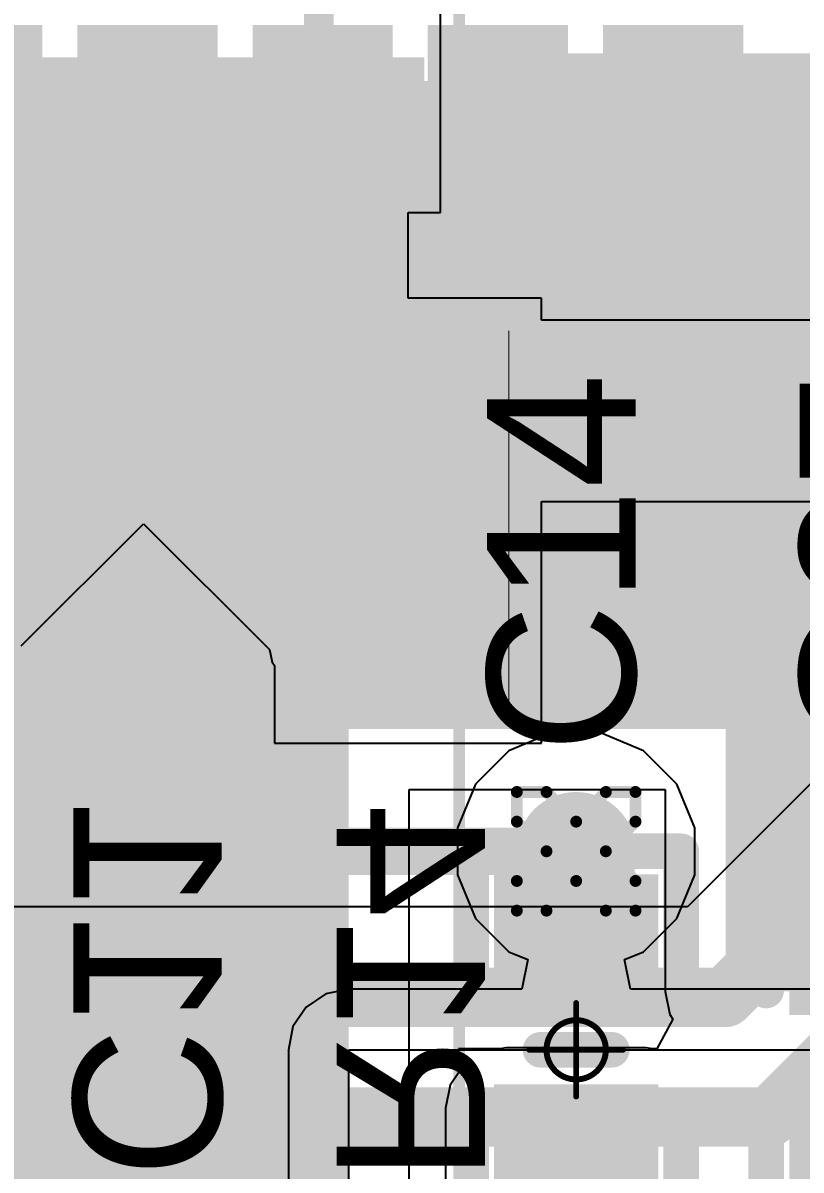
# Model space of a CAD drawing. Header units: inches. Extents: x -13 to 356, y -4 to 120.
# Drawn here: x 5.852 to 9.182, y 28.144 to 33.055 of the extents above; entities that cross this region are included whole.
import ezdxf

# ---------------------------------------------------------------- set-up
doc = ezdxf.new("R2010")
doc.units = ezdxf.units.IN
for name, color, linetype in [('Bottom Layer', 5, 'Continuous'), ('Bottom Overlay', 54, 'Continuous'), ('Bottom Paste', 16, 'Continuous'), ('Bottom Solder', 6, 'Continuous'), ('Drill Drawing', 1, 'Continuous'), ('GND', 16, 'Continuous'), ('Mechanical 13', 56, 'Continuous'), ('Mechanical 15', 56, 'Continuous'), ('POWER', 76, 'Continuous'), ('Top Layer', 1, 'Continuous'), ('Top Overlay', 2, 'Continuous'), ('Top Paste', 8, 'Continuous'), ('Top Solder', 216, 'Continuous'), ('Via Holes', 16, 'Continuous')]:
    doc.layers.add(name, color=color, linetype=linetype)
doc.styles.add('Arial', font='', dxfattribs={"height": 0.2})
doc.styles.get('Arial').set_extended_font_data('Arial')

# ---------------------------------------------------------------- blocks, each defined once
blk = doc.blocks.new('R___0402_B_2')
at = {"layer": 'Bottom Layer'}
for points in [[(-0.2413, 0.3175), (-0.2412999999999999, -0.3175), (-0.6985, -0.3175), (-0.6985, 0.3175)], [(0.6985025399999999, 0.3175), (0.6985025399999999, -0.3175), (0.24130254, -0.3175), (0.24130254, 0.3175)]]:
    blk.add_hatch(color=5, dxfattribs=at).paths.add_polyline_path(points)
at = {"layer": 'Bottom Paste'}
for points in [[(-0.2413, 0.3175), (-0.2412999999999999, -0.3175), (-0.6985, -0.3175), (-0.6985, 0.3175)], [(0.6985025399999999, 0.3175), (0.6985025399999999, -0.3175), (0.24130254, -0.3175), (0.24130254, 0.3175)]]:
    blk.add_hatch(color=16, dxfattribs=at).paths.add_polyline_path(points)
at = {"layer": 'Bottom Solder'}
for points in [[(-0.18629884, 0.37250116), (-0.1862988399999999, -0.37250116), (-0.75350116, -0.37250116), (-0.75350116, 0.37250116)], [(0.7535037, 0.37250116), (0.7535037, -0.37250116), (0.18630138, -0.37250116), (0.18630138, 0.37250116)]]:
    blk.add_hatch(color=6, dxfattribs=at).paths.add_polyline_path(points)
at = {"layer": 'Bottom Overlay'}
for points in [[(-0.7874, -0.4064, 0.127, 0.127, 0), (-0.7874, 0.4064, 0.127, 0.127, 0)], [(0.7874, 0.4064, 0.127, 0.127, 0), (-0.7874, 0.4064, 0.127, 0.127, 0)], [(0.7874, -0.4064, 0.127, 0.127, 0), (0.7874, 0.4064, 0.127, 0.127, 0)], [(0.8128, 0.4318, 0.0032258, 0.0032258, 0), (-0.8127974599999999, 0.4318, 0.0032258, 0.0032258, 0)], [(0.7874, -0.4064, 0.127, 0.127, 0), (-0.7874, -0.4064, 0.127, 0.127, 0)]]:
    blk.add_lwpolyline(points, format="xyseb", dxfattribs=at)
for points in [[(-0.8191499999999999, 0.4064, 0.0635, 0.0635, 1), (-0.7556499999999999, 0.4064, 0.0635, 0.0635, 1)], [(-0.8191499999999999, 0.4064, 0.0635, 0.0635, 1), (-0.7556499999999999, 0.4064, 0.0635, 0.0635, 1)], [(0.7556499999999999, 0.4064, 0.0635, 0.0635, 1), (0.8191499999999999, 0.4064, 0.0635, 0.0635, 1)], [(0.7556499999999999, 0.4064, 0.0635, 0.0635, 1), (0.8191499999999999, 0.4064, 0.0635, 0.0635, 1)], [(-0.8136026399999999, 0.4318, 0.0016129, 0.0016129, 1), (-0.81199228, 0.4318, 0.0016129, 0.0016129, 1)], [(0.8119948199999999, 0.4318, 0.0016129, 0.0016129, 1), (0.81360518, 0.4318, 0.0016129, 0.0016129, 1)], [(-0.8191499999999999, -0.4064, 0.0635, 0.0635, 1), (-0.7556499999999999, -0.4064, 0.0635, 0.0635, 1)], [(-0.8191499999999999, -0.4064, 0.0635, 0.0635, 1), (-0.7556499999999999, -0.4064, 0.0635, 0.0635, 1)], [(0.7556499999999999, -0.4064, 0.0635, 0.0635, 1), (0.8191499999999999, -0.4064, 0.0635, 0.0635, 1)], [(0.7556499999999999, -0.4064, 0.0635, 0.0635, 1), (0.8191499999999999, -0.4064, 0.0635, 0.0635, 1)]]:
    blk.add_lwpolyline(points, format="xyseb", close=True, dxfattribs=at)
blk = doc.blocks.new('C_0402_L_B_7')
at = {"layer": 'Bottom Layer'}
for points in [[(-0.64995806, 0.24995632), (-0.24995886, 0.24995632), (-0.24995886, -0.25004268), (-0.64995806, -0.25004268)], [(0.24995886, 0.2500376), (0.64995806, 0.2500376), (0.64995806, -0.2499614), (0.24995886, -0.2499614)]]:
    blk.add_hatch(color=5, dxfattribs=at).paths.add_polyline_path(points)
at = {"layer": 'Bottom Paste'}
for points in [[(-0.64995806, 0.24995632), (-0.24995886, 0.24995632), (-0.24995886, -0.25004268), (-0.64995806, -0.25004268)], [(0.24995886, 0.2500376), (0.64995806, 0.2500376), (0.64995806, -0.2499614), (0.24995886, -0.2499614)]]:
    blk.add_hatch(color=16, dxfattribs=at).paths.add_polyline_path(points)
at = {"layer": 'Bottom Solder'}
for points in [[(-0.75155806, 0.35155632), (-0.14835886, 0.35155632), (-0.14835886, -0.35164268), (-0.75155806, -0.35164268)], [(0.14835886, 0.3516376), (0.75155806, 0.3516376), (0.75155806, -0.3515614), (0.14835886, -0.3515614)]]:
    blk.add_hatch(color=6, dxfattribs=at).paths.add_polyline_path(points)
at = {"layer": 'Bottom Overlay'}
for points in [[(-0.8498789199999999, 0.44987464, 0.1524, 0.1524, 0), (-0.84971636, 0.4500372, 0.1524, 0.1524, 0)], [(-0.8498789199999999, -0.449961, 0.1524, 0.1524, 0), (-0.8498789199999999, 0.44987464, 0.1524, 0.1524, 0)], [(-0.25395936, 0.44987464, 0.1524, 0.1524, 0), (-0.8498789199999999, 0.44987464, 0.1524, 0.1524, 0)], [(0.8499576599999998, 0.44987464, 0.1524, 0.1524, 0), (0.25404064, 0.44987464, 0.1524, 0.1524, 0)], [(0.8499576599999998, -0.449961, 0.1524, 0.1524, 0), (0.84996274, 0.4500372, 0.1524, 0.1524, 0)], [(4.064e-05, -0.15244318, 0.1524, 0.1524, 0), (4.064e-05, 0.15235682, 0.1524, 0.1524, 0)], [(-0.25395936, -0.449961, 0.1524, 0.1524, 0), (-0.8498789199999999, -0.449961, 0.1524, 0.1524, 0)], [(0.8499576599999998, -0.449961, 0.1524, 0.1524, 0), (0.25404064, -0.449961, 0.1524, 0.1524, 0)]]:
    blk.add_lwpolyline(points, format="xyseb", dxfattribs=at)
for points in [[(-0.8879789199999999, 0.44987464, 0.0762, 0.0762, 1), (-0.8117789199999998, 0.44987464, 0.0762, 0.0762, 1)], [(-0.8879789199999999, 0.44987464, 0.0762, 0.0762, 1), (-0.8117789199999998, 0.44987464, 0.0762, 0.0762, 1)], [(-0.8879789199999999, 0.44987464, 0.0762, 0.0762, 1), (-0.8117789199999998, 0.44987464, 0.0762, 0.0762, 1)], [(-0.88781636, 0.4500372, 0.0762, 0.0762, 1), (-0.8116163599999999, 0.4500372, 0.0762, 0.0762, 1)], [(-0.29205936, 0.44987464, 0.0762, 0.0762, 1), (-0.21585936, 0.44987464, 0.0762, 0.0762, 1)], [(0.21594064, 0.44987464, 0.0762, 0.0762, 1), (0.29214064, 0.44987464, 0.0762, 0.0762, 1)], [(0.81185766, 0.44987464, 0.0762, 0.0762, 1), (0.8880576599999999, 0.44987464, 0.0762, 0.0762, 1)], [(0.81186274, 0.4500372, 0.0762, 0.0762, 1), (0.8880627399999999, 0.4500372, 0.0762, 0.0762, 1)], [(-0.03805936, 0.15235682, 0.0762, 0.0762, 1), (0.03814064, 0.15235682, 0.0762, 0.0762, 1)], [(-0.03805936, -0.15244318, 0.0762, 0.0762, 1), (0.03814064, -0.15244318, 0.0762, 0.0762, 1)], [(-0.8879789199999999, -0.449961, 0.0762, 0.0762, 1), (-0.8117789199999998, -0.449961, 0.0762, 0.0762, 1)], [(-0.8879789199999999, -0.449961, 0.0762, 0.0762, 1), (-0.8117789199999998, -0.449961, 0.0762, 0.0762, 1)], [(-0.29205936, -0.449961, 0.0762, 0.0762, 1), (-0.21585936, -0.449961, 0.0762, 0.0762, 1)], [(0.21594064, -0.449961, 0.0762, 0.0762, 1), (0.29214064, -0.449961, 0.0762, 0.0762, 1)], [(0.81185766, -0.449961, 0.0762, 0.0762, 1), (0.8880576599999999, -0.449961, 0.0762, 0.0762, 1)], [(0.81185766, -0.449961, 0.0762, 0.0762, 1), (0.8880576599999999, -0.449961, 0.0762, 0.0762, 1)]]:
    blk.add_lwpolyline(points, format="xyseb", close=True, dxfattribs=at)
blk = doc.blocks.new('VL53L5CXV0GC_1_B_20')
at = {"layer": 'Bottom Layer'}
for points in [[(-2.4999315, 1.2999085), (-1.9999325, 1.2999085), (-1.9999325, 0.7999094999999999), (-2.4999315, 0.7999094999999999)], [(-1.7498695, 1.2999085), (-1.2498705, 1.2999085), (-1.2498705, 0.7999094999999999), (-1.7498695, 0.7999094999999999)], [(-1.0000615, 1.2999085), (-0.5000625, 1.2999085), (-0.5000625, 0.7999094999999999), (-1.0000615, 0.7999094999999999)], [(-0.2499995, 1.2999085), (0.2499995, 1.2999085), (0.2499995, 0.7999094999999999), (-0.2499995, 0.7999094999999999)], [(0.5000625, 1.2999085), (1.0000615, 1.2999085), (1.0000615, 0.7999094999999999), (0.5000625, 0.7999094999999999)]]:
    blk.add_hatch(color=5, dxfattribs=at).paths.add_polyline_path(points)
at = {"layer": 'Bottom Paste'}
for points in [[(-2.4999315, 1.2999085), (-1.9999325, 1.2999085), (-1.9999325, 0.7999094999999999), (-2.4999315, 0.7999094999999999)], [(-1.7498695, 1.2999085), (-1.2498705, 1.2999085), (-1.2498705, 0.7999094999999999), (-1.7498695, 0.7999094999999999)], [(-1.0000615, 1.2999085), (-0.5000625, 1.2999085), (-0.5000625, 0.7999094999999999), (-1.0000615, 0.7999094999999999)], [(-0.2499995, 1.2999085), (0.2499995, 1.2999085), (0.2499995, 0.7999094999999999), (-0.2499995, 0.7999094999999999)], [(0.5000625, 1.2999085), (1.0000615, 1.2999085), (1.0000615, 0.7999094999999999), (0.5000625, 0.7999094999999999)]]:
    blk.add_hatch(color=16, dxfattribs=at).paths.add_polyline_path(points)
at = {"layer": 'Bottom Solder'}
for points in [[(-2.5499314, 1.3499084), (-1.9499326, 1.3499084), (-1.9499326, 0.7499096), (-2.5499314, 0.7499096)], [(-1.7998694, 1.3499084), (-1.1998706, 1.3499084), (-1.1998706, 0.7499096), (-1.7998694, 0.7499096)], [(-1.0500614, 1.3499084), (-0.4500625999999999, 1.3499084), (-0.4500625999999999, 0.7499096), (-1.0500614, 0.7499096)], [(-0.2999994, 1.3499084), (0.2999994, 1.3499084), (0.2999994, 0.7499096), (-0.2999994, 0.7499096)], [(0.4500625999999999, 1.3499084), (1.0500614, 1.3499084), (1.0500614, 0.7499096), (0.4500625999999999, 0.7499096)]]:
    blk.add_hatch(color=6, dxfattribs=at).paths.add_polyline_path(points)
at = {"layer": 'Bottom Overlay'}
blk.add_lwpolyline([(-2.72501106, 1.4999716, 0.127, 0.127, 0), (-3.1999174, 1.4999716, 0.127, 0.127, 0)], format="xyseb", dxfattribs=at)
blk.add_lwpolyline([(-2.75676106, 1.4999716, 0.0635, 0.0635, 1), (-2.69326106, 1.4999716, 0.0635, 0.0635, 1)], format="xyseb", close=True, dxfattribs=at)
blk = doc.blocks.new('IND_CLF7045T_3R3N_D_22')
at = {"layer": 'Top Layer'}
blk.add_hatch(color=1, dxfattribs=at).paths.add_polyline_path([(1.94999864, 1.10000034), (3.94999972, 1.10000034), (3.94999972, -1.10000034), (1.94999864, -1.10000034)])
at = {"layer": 'Top Paste'}
blk.add_hatch(color=8, dxfattribs=at).paths.add_polyline_path([(1.94999864, 1.10000034), (3.94999972, 1.10000034), (3.94999972, -1.10000034), (1.94999864, -1.10000034)])
at = {"layer": 'Top Solder'}
blk.add_hatch(color=216, dxfattribs=at).paths.add_polyline_path([(1.84839864, 1.20160034), (4.05159972, 1.20160034), (4.05159972, -1.20160034), (1.84839864, -1.20160034)])
at = {"layer": 'Mechanical 13'}
for points in [[(3.60000042, -3.45000072, 0.127, 0.127, 0), (3.60000042, 3.45000072, 0.127, 0.127, 0)], [(-3.60000042, -3.45000072, 0.127, 0.127, 0), (3.60000042, -3.45000072, 0.127, 0.127, 0)]]:
    blk.add_lwpolyline(points, format="xyseb", dxfattribs=at)
blk.add_lwpolyline([(3.56825042, -3.45000072, 0.0635, 0.0635, 1), (3.63175042, -3.45000072, 0.0635, 0.0635, 1)], format="xyseb", close=True, dxfattribs=at)
blk.add_lwpolyline([(3.56825042, -3.45000072, 0.0635, 0.0635, 1), (3.63175042, -3.45000072, 0.0635, 0.0635, 1)], format="xyseb", close=True, dxfattribs=at)
at = {"layer": 'Mechanical 15'}
blk.add_lwpolyline([(4.19999922, -3.70000022, 0.0499999, 0.0499999, 0), (4.19999922, 3.70000022, 0.0499999, 0.0499999, 0)], format="xyseb", dxfattribs=at)
at = {"layer": 'Top Overlay'}
for points in [[(3.60000042, -3.45000072, 0.127, 0.127, 0), (3.60000042, -1.4199997, 0.127, 0.127, 0)], [(-3.60000042, -3.45000072, 0.127, 0.127, 0), (3.60000042, -3.45000072, 0.127, 0.127, 0)]]:
    blk.add_lwpolyline(points, format="xyseb", dxfattribs=at)
for points in [[(3.56825042, -1.4199997, 0.0635, 0.0635, 1), (3.63175042, -1.4199997, 0.0635, 0.0635, 1)], [(3.56825042, -3.45000072, 0.0635, 0.0635, 1), (3.63175042, -3.45000072, 0.0635, 0.0635, 1)], [(3.56825042, -3.45000072, 0.0635, 0.0635, 1), (3.63175042, -3.45000072, 0.0635, 0.0635, 1)]]:
    blk.add_lwpolyline(points, format="xyseb", close=True, dxfattribs=at)
blk = doc.blocks.new('C_0402_L_27')
at = {"layer": 'Top Layer'}
for points in [[(-0.6499986999999999, 0.2499995), (-0.2499995, 0.2499995), (-0.2499995, -0.2499995), (-0.6499986999999999, -0.2499995)], [(0.24991822, 0.24991822), (0.64991742, 0.24991822), (0.64991742, -0.25008078), (0.24991822, -0.25008078)]]:
    blk.add_hatch(color=1, dxfattribs=at).paths.add_polyline_path(points)
at = {"layer": 'Top Paste'}
for points in [[(-0.6499986999999999, 0.2499995), (-0.2499995, 0.2499995), (-0.2499995, -0.2499995), (-0.6499986999999999, -0.2499995)], [(0.24991822, 0.24991822), (0.64991742, 0.24991822), (0.64991742, -0.25008078), (0.24991822, -0.25008078)]]:
    blk.add_hatch(color=8, dxfattribs=at).paths.add_polyline_path(points)
at = {"layer": 'Top Solder'}
for points in [[(-0.7515987, 0.3515995), (-0.1483995, 0.3515995), (-0.1483995, -0.3515995), (-0.7515987, -0.3515995)], [(0.14831822, 0.35151822), (0.75151742, 0.35151822), (0.75151742, -0.35168078), (0.14831822, -0.35168078)]]:
    blk.add_hatch(color=216, dxfattribs=at).paths.add_polyline_path(points)
at = {"layer": 'Mechanical 15'}
for points in [[(0, 0.1999996, 0.0254, 0.0254, 0), (0, -0.1999996, 0.0254, 0.0254, 0)], [(-0.1999996, 0, 0.0254, 0.0254, 0), (0.1999996, 0, 0.0254, 0.0254, 0)]]:
    blk.add_lwpolyline(points, format="xyseb", dxfattribs=at)
for points in [[(-0.00635, 0.1999996, 0.0127, 0.0127, 1), (0.00635, 0.1999996, 0.0127, 0.0127, 1)], [(0.127, 0, 0.0254, 0.0254, 1), (-0.127, 0, 0.0254, 0.0254, 1)], [(-0.2063496, 0, 0.0127, 0.0127, 1), (-0.1936496, 0, 0.0127, 0.0127, 1)], [(-0.13335, 0, 0.0127, 0.0127, 1), (-0.12065, 0, 0.0127, 0.0127, 1)], [(0.12065, 0, 0.0127, 0.0127, 1), (0.13335, 0, 0.0127, 0.0127, 1)], [(0.1936496, 0, 0.0127, 0.0127, 1), (0.2063496, 0, 0.0127, 0.0127, 1)], [(-0.00635, -0.1999996, 0.0127, 0.0127, 1), (0.00635, -0.1999996, 0.0127, 0.0127, 1)]]:
    blk.add_lwpolyline(points, format="xyseb", close=True, dxfattribs=at)
at = {"layer": 'Top Overlay'}
for points in [[(-0.84991956, 0.44991782, 0.1524, 0.1524, 0), (-0.254, 0.44991782, 0.1524, 0.1524, 0)], [(-0.84991956, 0.44991782, 0.1524, 0.1524, 0), (-0.84991956, -0.44991782, 0.1524, 0.1524, 0)], [(0.254, 0.44991782, 0.1524, 0.1524, 0), (0.84991956, 0.44991782, 0.1524, 0.1524, 0)], [(0.84991956, 0.44991782, 0.1524, 0.1524, 0), (0.84991956, -0.45008038, 0.1524, 0.1524, 0)], [(0, 0.1524, 0.1524, 0.1524, 0), (0, -0.1524, 0.1524, 0.1524, 0)], [(-0.84991956, -0.44991782, 0.1524, 0.1524, 0), (-0.254, -0.44991782, 0.1524, 0.1524, 0)], [(-0.84991956, -0.44991782, 0.1524, 0.1524, 0), (-0.8497569999999999, -0.45008038, 0.1524, 0.1524, 0)], [(0.254, -0.44991782, 0.1524, 0.1524, 0), (0.84991956, -0.44991782, 0.1524, 0.1524, 0)]]:
    blk.add_lwpolyline(points, format="xyseb", dxfattribs=at)
for points in [[(-0.8880195599999998, 0.44991782, 0.0762, 0.0762, 1), (-0.81181956, 0.44991782, 0.0762, 0.0762, 1)], [(-0.8880195599999998, 0.44991782, 0.0762, 0.0762, 1), (-0.81181956, 0.44991782, 0.0762, 0.0762, 1)], [(-0.2921, 0.44991782, 0.0762, 0.0762, 1), (-0.2159, 0.44991782, 0.0762, 0.0762, 1)], [(0.2159, 0.44991782, 0.0762, 0.0762, 1), (0.2921, 0.44991782, 0.0762, 0.0762, 1)], [(0.81181956, 0.44991782, 0.0762, 0.0762, 1), (0.8880195599999998, 0.44991782, 0.0762, 0.0762, 1)], [(0.81181956, 0.44991782, 0.0762, 0.0762, 1), (0.8880195599999998, 0.44991782, 0.0762, 0.0762, 1)], [(-0.0381, 0.1524, 0.0762, 0.0762, 1), (0.0381, 0.1524, 0.0762, 0.0762, 1)], [(-0.0381, -0.1524, 0.0762, 0.0762, 1), (0.0381, -0.1524, 0.0762, 0.0762, 1)], [(-0.8880195599999998, -0.44991782, 0.0762, 0.0762, 1), (-0.81181956, -0.44991782, 0.0762, 0.0762, 1)], [(-0.8880195599999998, -0.44991782, 0.0762, 0.0762, 1), (-0.81181956, -0.44991782, 0.0762, 0.0762, 1)], [(-0.8880195599999998, -0.44991782, 0.0762, 0.0762, 1), (-0.81181956, -0.44991782, 0.0762, 0.0762, 1)], [(-0.8878569999999999, -0.45008038, 0.0762, 0.0762, 1), (-0.8116569999999999, -0.45008038, 0.0762, 0.0762, 1)], [(-0.2921, -0.44991782, 0.0762, 0.0762, 1), (-0.2159, -0.44991782, 0.0762, 0.0762, 1)], [(0.2159, -0.44991782, 0.0762, 0.0762, 1), (0.2921, -0.44991782, 0.0762, 0.0762, 1)], [(0.81181956, -0.44991782, 0.0762, 0.0762, 1), (0.8880195599999998, -0.44991782, 0.0762, 0.0762, 1)], [(0.81181956, -0.45008038, 0.0762, 0.0762, 1), (0.8880195599999998, -0.45008038, 0.0762, 0.0762, 1)]]:
    blk.add_lwpolyline(points, format="xyseb", close=True, dxfattribs=at)
blk = doc.blocks.new('C_0402_L_41')
at = {"layer": 'Top Layer'}
for points in [[(-0.6499986999999999, 0.2499995), (-0.2499995, 0.2499995), (-0.2499995, -0.2499995), (-0.6499986999999999, -0.2499995)], [(0.24991822, 0.24991822), (0.64991742, 0.24991822), (0.64991742, -0.25008078), (0.24991822, -0.25008078)]]:
    blk.add_hatch(color=1, dxfattribs=at).paths.add_polyline_path(points)
at = {"layer": 'Top Paste'}
for points in [[(-0.6499986999999999, 0.2499995), (-0.2499995, 0.2499995), (-0.2499995, -0.2499995), (-0.6499986999999999, -0.2499995)], [(0.24991822, 0.24991822), (0.64991742, 0.24991822), (0.64991742, -0.25008078), (0.24991822, -0.25008078)]]:
    blk.add_hatch(color=8, dxfattribs=at).paths.add_polyline_path(points)
at = {"layer": 'Top Solder'}
for points in [[(-0.7515987, 0.3515995), (-0.1483995, 0.3515995), (-0.1483995, -0.3515995), (-0.7515987, -0.3515995)], [(0.14831822, 0.35151822), (0.75151742, 0.35151822), (0.75151742, -0.35168078), (0.14831822, -0.35168078)]]:
    blk.add_hatch(color=216, dxfattribs=at).paths.add_polyline_path(points)
at = {"layer": 'Mechanical 15'}
for points in [[(0, -0.1999996, 0.0254, 0.0254, 0), (0, 0.1999996, 0.0254, 0.0254, 0)], [(0.1999996, 0, 0.0254, 0.0254, 0), (-0.1999996, 0, 0.0254, 0.0254, 0)]]:
    blk.add_lwpolyline(points, format="xyseb", dxfattribs=at)
for points in [[(-0.00635, 0.1999996, 0.0127, 0.0127, 1), (0.00635, 0.1999996, 0.0127, 0.0127, 1)], [(0.127, 0, 0.0254, 0.0254, 1), (-0.127, 0, 0.0254, 0.0254, 1)], [(-0.2063496, 0, 0.0127, 0.0127, 1), (-0.1936496, 0, 0.0127, 0.0127, 1)], [(-0.13335, 0, 0.0127, 0.0127, 1), (-0.12065, 0, 0.0127, 0.0127, 1)], [(0.12065, 0, 0.0127, 0.0127, 1), (0.13335, 0, 0.0127, 0.0127, 1)], [(0.1936496, 0, 0.0127, 0.0127, 1), (0.2063496, 0, 0.0127, 0.0127, 1)], [(-0.00635, -0.1999996, 0.0127, 0.0127, 1), (0.00635, -0.1999996, 0.0127, 0.0127, 1)]]:
    blk.add_lwpolyline(points, format="xyseb", close=True, dxfattribs=at)
at = {"layer": 'Top Overlay'}
for points in [[(-0.254, 0.44991782, 0.1524, 0.1524, 0), (-0.84991956, 0.44991782, 0.1524, 0.1524, 0)], [(-0.84991956, -0.44991782, 0.1524, 0.1524, 0), (-0.84991956, 0.44991782, 0.1524, 0.1524, 0)], [(0.84991956, 0.44991782, 0.1524, 0.1524, 0), (0.254, 0.44991782, 0.1524, 0.1524, 0)], [(0.84991956, -0.45008038, 0.1524, 0.1524, 0), (0.84991956, 0.44991782, 0.1524, 0.1524, 0)], [(0, -0.1524, 0.1524, 0.1524, 0), (0, 0.1524, 0.1524, 0.1524, 0)], [(-0.254, -0.44991782, 0.1524, 0.1524, 0), (-0.84991956, -0.44991782, 0.1524, 0.1524, 0)], [(-0.8497569999999999, -0.45008038, 0.1524, 0.1524, 0), (-0.84991956, -0.44991782, 0.1524, 0.1524, 0)], [(0.84991956, -0.44991782, 0.1524, 0.1524, 0), (0.254, -0.44991782, 0.1524, 0.1524, 0)]]:
    blk.add_lwpolyline(points, format="xyseb", dxfattribs=at)
for points in [[(-0.8880195599999998, 0.44991782, 0.0762, 0.0762, 1), (-0.81181956, 0.44991782, 0.0762, 0.0762, 1)], [(-0.8880195599999998, 0.44991782, 0.0762, 0.0762, 1), (-0.81181956, 0.44991782, 0.0762, 0.0762, 1)], [(-0.2921, 0.44991782, 0.0762, 0.0762, 1), (-0.2159, 0.44991782, 0.0762, 0.0762, 1)], [(0.2159, 0.44991782, 0.0762, 0.0762, 1), (0.2921, 0.44991782, 0.0762, 0.0762, 1)], [(0.81181956, 0.44991782, 0.0762, 0.0762, 1), (0.8880195599999998, 0.44991782, 0.0762, 0.0762, 1)], [(0.81181956, 0.44991782, 0.0762, 0.0762, 1), (0.8880195599999998, 0.44991782, 0.0762, 0.0762, 1)], [(-0.0381, 0.1524, 0.0762, 0.0762, 1), (0.0381, 0.1524, 0.0762, 0.0762, 1)], [(-0.0381, -0.1524, 0.0762, 0.0762, 1), (0.0381, -0.1524, 0.0762, 0.0762, 1)], [(-0.8880195599999998, -0.44991782, 0.0762, 0.0762, 1), (-0.81181956, -0.44991782, 0.0762, 0.0762, 1)], [(-0.8880195599999998, -0.44991782, 0.0762, 0.0762, 1), (-0.81181956, -0.44991782, 0.0762, 0.0762, 1)], [(-0.8880195599999998, -0.44991782, 0.0762, 0.0762, 1), (-0.81181956, -0.44991782, 0.0762, 0.0762, 1)], [(-0.8878569999999999, -0.45008038, 0.0762, 0.0762, 1), (-0.8116569999999999, -0.45008038, 0.0762, 0.0762, 1)], [(-0.2921, -0.44991782, 0.0762, 0.0762, 1), (-0.2159, -0.44991782, 0.0762, 0.0762, 1)], [(0.2159, -0.44991782, 0.0762, 0.0762, 1), (0.2921, -0.44991782, 0.0762, 0.0762, 1)], [(0.81181956, -0.44991782, 0.0762, 0.0762, 1), (0.8880195599999998, -0.44991782, 0.0762, 0.0762, 1)], [(0.81181956, -0.45008038, 0.0762, 0.0762, 1), (0.8880195599999998, -0.45008038, 0.0762, 0.0762, 1)]]:
    blk.add_lwpolyline(points, format="xyseb", close=True, dxfattribs=at)

msp = doc.modelspace()

# ---------------------------------------------------------------- hatches: boundary and pattern name
at = {"layer": 'Bottom Layer'}
h = msp.add_hatch(color=5, dxfattribs=at)
edge = h.paths.add_edge_path()
edge.add_arc((8.21946032, 29.5089199), 0.254, 0, 360)
at = {"layer": 'GND'}
h = msp.add_hatch(color=16, dxfattribs=at)
edge = h.paths.add_edge_path()
edge.add_arc((8.21946032, 29.5089199), 0.254, 0, 360)
at = {"layer": 'POWER'}
h = msp.add_hatch(color=76, dxfattribs=at)
edge = h.paths.add_edge_path()
edge.add_arc((8.21946032, 29.5089199), 0.254, 0, 360)
at = {"layer": 'Top Layer'}
for points in [[(5.37946092, 28.00700012), (7.24506552, 28.00700012), (7.24506552, 32.80700067999999), (5.37946092, 32.80700067999999)], [(5.46843204, 30.03292698), (9.732853279999999, 30.03292698), (9.732853279999999, 32.80699814), (5.46843204, 32.80699814)], [(6.653855119999999, 26.20760062), (7.24506552, 26.20760062), (7.24506552, 32.80699814), (6.653855119999999, 32.80699814)], [(8.859260919999999, 28.90891856), (9.732853279999999, 28.90891856), (9.732853279999999, 32.80700067999999), (8.859260919999999, 32.80700067999999)], [(7.969460819999999, 28.90899984), (8.469459819999999, 28.90899984), (8.469459819999999, 29.50891736), (7.969460819999999, 29.50891736)], [(7.91946092, 26.20760062), (8.519459719999999, 26.20760062), (8.519459719999999, 28.40907958), (7.91946092, 28.40907958)]]:
    msp.add_hatch(color=1, dxfattribs=at).paths.add_polyline_path(points)
h = msp.add_hatch(color=1, dxfattribs=at)
edge = h.paths.add_edge_path()
edge.add_arc((8.21946032, 29.5089199), 0.254, 0, 360)
at = {"layer": 'Via Holes'}
h = msp.add_hatch(color=7, dxfattribs=at)
edge = h.paths.add_edge_path()
edge.add_arc((8.21946032, 29.5089199), 0.127, 0, 360)

# ---------------------------------------------------------------- linework, layer by layer
at = {"layer": 'Bottom Layer'}
for p, q in [((7.63871472, 32.2430902), (7.63871472, 33.2510892)), ((7.49973608, 31.877), (7.49973608, 32.2430902)), ((7.49973608, 32.2430902), (7.63871472, 32.2430902)), ((8.07093382, 31.877), (7.49973608, 31.877)), ((8.07093382, 31.78286506), (8.07093382, 31.877)), ((11.4833146, 31.78286506), (8.07093382, 31.78286506)), ((8.07093382, 29.97199746), (8.07093382, 31.00593494)), ((8.07093382, 31.00593494), (10.25089136, 31.00593494)), ((5.84447904, 30.38782594), (6.36816608, 30.91151298)), ((6.36816608, 30.91151298), (6.90702708, 30.37265452)), ((10.3034973, 30.87893494), (8.69600496, 29.2714426)), ((6.90702708, 30.37265452), (6.917646819999999, 30.31926372)), ((6.917646819999999, 30.31926372), (6.927933819999999, 30.30386878)), ((6.927933819999999, 30.30386878), (6.927933819999999, 29.97199746)), ((6.927933819999999, 29.97199746), (8.07093382, 29.97199746)), ((8.69600496, 29.2714426), (5.3942234, 29.2714426))]:
    msp.add_line(p, q, dxfattribs=at)
for points in [[(6.38465322, 31.4038996, 0.3809999999999999, 0.3809999999999999, 0), (6.38465322, 32.7470897, 0.3809999999999999, 0.3809999999999999, 0)], [(7.884523219999999, 32.7353676, 0.3809999999999999, 0.3809999999999999, 0), (11.2829213, 32.7353676, 0.3809999999999999, 0.3809999999999999, 0)], [(7.111271019999999, 32.7236455, 0.254, 0.254, 0), (7.134715219999999, 32.7470897, 0.254, 0.254, 0)], [(7.111271019999999, 31.6936628, 0.254, 0.254, 0), (7.111271019999999, 32.7236455, 0.254, 0.254, 0)], [(7.111271019999999, 31.6936628, 0.254, 0.254, 0), (7.334333819999999, 31.4706, 0.254, 0.254, 0)], [(6.38465322, 31.3944, 0.3809999999999999, 0.3809999999999999, 0), (6.43465312, 31.3944, 0.3809999999999999, 0.3809999999999999, 0)], [(6.286253619999999, 31.2960004, 0.2032, 0.2032, 0), (6.38465322, 31.3944, 0.2032, 0.2032, 0)], [(6.43465312, 31.3944, 0.254, 0.254, 0), (7.33635566, 30.49269746, 0.254, 0.254, 0)], [(7.499433819999999, 31.3944, 0.254, 0.254, 0), (11.64422106, 31.3944, 0.254, 0.254, 0)], [(5.36187904, 30.45459746, 0.254, 0.254, 0), (6.203281979999999, 31.2960004, 0.254, 0.254, 0)], [(6.203281979999999, 31.2960004, 0.2032, 0.2032, 0), (6.286253619999999, 31.2960004, 0.2032, 0.2032, 0)], [(8.85691142, 28.88297754, 0.254, 0.254, 0), (10.68253134, 30.70859746, 0.254, 0.254, 0)], [(7.33635566, 30.49269746, 0.3809999999999999, 0.3809999999999999, 0), (7.461333819999999, 30.49269746, 0.3809999999999999, 0.3809999999999999, 0)], [(7.461333819999999, 30.49269746, 0.3809999999999999, 0.3809999999999999, 0), (7.499433819999999, 30.45459746, 0.3809999999999999, 0.3809999999999999, 0)], [(6.3847345, 29.75883812, 0.2032, 0.2032, 0), (6.3847345, 30.49448308, 0.2032, 0.2032, 0)], [(9.04761716, 28.37101006, 0.254, 0.254, 0), (10.6636058, 29.9869987, 0.254, 0.254, 0)], [(6.3847345, 29.75883812, 0.2032, 0.2032, 0), (6.63465272, 29.5089199, 0.2032, 0.2032, 0)], [(6.63465272, 29.5089199, 0.2032, 0.2032, 0), (8.21946032, 29.5089199, 0.2032, 0.2032, 0)], [(3.14509658, 28.88297754, 0.254, 0.254, 0), (8.85691142, 28.88297754, 0.254, 0.254, 0)], [(-0.75567032, 28.37101006, 0.254, 0.254, 0), (9.04761716, 28.37101006, 0.254, 0.254, 0)]]:
    msp.add_lwpolyline(points, format="xyseb", dxfattribs=at)
for points in [[(6.28940322, 32.7470897, 0.1905, 0.1905, 1), (6.47990322, 32.7470897, 0.1905, 0.1905, 1)], [(7.789273219999999, 32.7353676, 0.1905, 0.1905, 1), (7.979773219999999, 32.7353676, 0.1905, 0.1905, 1)], [(7.071215219999999, 32.7470897, 0.127, 0.127, 1), (7.198215219999999, 32.7470897, 0.127, 0.127, 1)], [(7.047771019999999, 32.7236455, 0.127, 0.127, 1), (7.174771019999999, 32.7236455, 0.127, 0.127, 1)], [(7.047771019999999, 32.7236455, 0.127, 0.127, 1), (7.174771019999999, 32.7236455, 0.127, 0.127, 1)], [(7.047771019999999, 31.6936628, 0.127, 0.127, 1), (7.174771019999999, 31.6936628, 0.127, 0.127, 1)], [(7.047771019999999, 31.6936628, 0.127, 0.127, 1), (7.174771019999999, 31.6936628, 0.127, 0.127, 1)], [(6.28940322, 31.4038996, 0.1905, 0.1905, 1), (6.47990322, 31.4038996, 0.1905, 0.1905, 1)], [(6.28940322, 31.3944, 0.1905, 0.1905, 1), (6.47990322, 31.3944, 0.1905, 0.1905, 1)], [(6.339403119999999, 31.3944, 0.1905, 0.1905, 1), (6.529903119999999, 31.3944, 0.1905, 0.1905, 1)], [(7.270833819999999, 31.4706, 0.127, 0.127, 1), (7.39783382, 31.4706, 0.127, 0.127, 1)], [(6.33385322, 31.3944, 0.1016, 0.1016, 1), (6.435453219999999, 31.3944, 0.1016, 0.1016, 1)], [(6.37115312, 31.3944, 0.127, 0.127, 1), (6.49815312, 31.3944, 0.127, 0.127, 1)], [(7.43593382, 31.3944, 0.127, 0.127, 1), (7.56293382, 31.3944, 0.127, 0.127, 1)], [(6.13978198, 31.2960004, 0.127, 0.127, 1), (6.266781979999999, 31.2960004, 0.127, 0.127, 1)], [(6.152481979999999, 31.2960004, 0.1016, 0.1016, 1), (6.25408198, 31.2960004, 0.1016, 0.1016, 1)], [(6.235453619999999, 31.2960004, 0.1016, 0.1016, 1), (6.33705362, 31.2960004, 0.1016, 0.1016, 1)], [(6.235453619999999, 31.2960004, 0.1016, 0.1016, 1), (6.33705362, 31.2960004, 0.1016, 0.1016, 1)], [(7.241105659999999, 30.49269746, 0.1905, 0.1905, 1), (7.431605659999999, 30.49269746, 0.1905, 0.1905, 1)], [(7.36608382, 30.49269746, 0.1905, 0.1905, 1), (7.55658382, 30.49269746, 0.1905, 0.1905, 1)], [(7.36608382, 30.49269746, 0.1905, 0.1905, 1), (7.55658382, 30.49269746, 0.1905, 0.1905, 1)], [(7.272855659999999, 30.49269746, 0.127, 0.127, 1), (7.39985566, 30.49269746, 0.127, 0.127, 1)], [(7.40418382, 30.45459746, 0.1905, 0.1905, 1), (7.59468382, 30.45459746, 0.1905, 0.1905, 1)], [(6.3339345, 30.49448308, 0.1016, 0.1016, 1), (6.4355345, 30.49448308, 0.1016, 0.1016, 1)], [(6.3339345, 29.75883812, 0.1016, 0.1016, 1), (6.4355345, 29.75883812, 0.1016, 0.1016, 1)], [(6.3339345, 29.75883812, 0.1016, 0.1016, 1), (6.4355345, 29.75883812, 0.1016, 0.1016, 1)], [(6.58385272, 29.5089199, 0.1016, 0.1016, 1), (6.68545272, 29.5089199, 0.1016, 0.1016, 1)], [(6.58385272, 29.5089199, 0.1016, 0.1016, 1), (6.68545272, 29.5089199, 0.1016, 0.1016, 1)], [(8.16866032, 29.5089199, 0.1016, 0.1016, 1), (8.27026032, 29.5089199, 0.1016, 0.1016, 1)], [(8.79341142, 28.88297754, 0.127, 0.127, 1), (8.920411419999999, 28.88297754, 0.127, 0.127, 1)], [(8.79341142, 28.88297754, 0.127, 0.127, 1), (8.920411419999999, 28.88297754, 0.127, 0.127, 1)], [(8.98411716, 28.37101006, 0.127, 0.127, 1), (9.11111716, 28.37101006, 0.127, 0.127, 1)], [(8.98411716, 28.37101006, 0.127, 0.127, 1), (9.11111716, 28.37101006, 0.127, 0.127, 1)]]:
    msp.add_lwpolyline(points, format="xyseb", close=True, dxfattribs=at)
at = {"layer": 'Drill Drawing'}
for points in [[(7.96546032, 29.6359199, 0.0508, 0.0508, 0), (7.96546032, 29.7629199, 0.0508, 0.0508, 0)], [(7.96546032, 29.7629199, 0.0508, 0.0508, 0), (8.09246032, 29.7629199, 0.0508, 0.0508, 0)], [(8.09246032, 29.7629199, 0.0508, 0.0508, 0), (8.21946032, 29.6359199, 0.0508, 0.0508, 0)], [(8.21946032, 29.6359199, 0.0508, 0.0508, 0), (8.34646032, 29.7629199, 0.0508, 0.0508, 0)], [(8.34646032, 29.7629199, 0.0508, 0.0508, 0), (8.47346032, 29.7629199, 0.0508, 0.0508, 0)], [(8.47346032, 29.6359199, 0.0508, 0.0508, 0), (8.47346032, 29.7629199, 0.0508, 0.0508, 0)], [(7.96546032, 29.6359199, 0.0508, 0.0508, 0), (8.09246032, 29.5089199, 0.0508, 0.0508, 0)], [(8.34646032, 29.5089199, 0.0508, 0.0508, 0), (8.47346032, 29.6359199, 0.0508, 0.0508, 0)], [(7.96546032, 29.3819199, 0.0508, 0.0508, 0), (8.09246032, 29.5089199, 0.0508, 0.0508, 0)], [(8.34646032, 29.5089199, 0.0508, 0.0508, 0), (8.47346032, 29.3819199, 0.0508, 0.0508, 0)], [(7.96546032, 29.2549199, 0.0508, 0.0508, 0), (7.96546032, 29.3819199, 0.0508, 0.0508, 0)], [(8.09246032, 29.2549199, 0.0508, 0.0508, 0), (8.21946032, 29.3819199, 0.0508, 0.0508, 0)], [(8.21946032, 29.3819199, 0.0508, 0.0508, 0), (8.34646032, 29.2549199, 0.0508, 0.0508, 0)], [(8.47346032, 29.2549199, 0.0508, 0.0508, 0), (8.47346032, 29.3819199, 0.0508, 0.0508, 0)], [(7.96546032, 29.2549199, 0.0508, 0.0508, 0), (8.09246032, 29.2549199, 0.0508, 0.0508, 0)], [(8.34646032, 29.2549199, 0.0508, 0.0508, 0), (8.47346032, 29.2549199, 0.0508, 0.0508, 0)]]:
    msp.add_lwpolyline(points, format="xyseb", dxfattribs=at)
for points in [[(7.952760319999999, 29.7629199, 0.0254, 0.0254, 1), (7.97816032, 29.7629199, 0.0254, 0.0254, 1)], [(7.952760319999999, 29.7629199, 0.0254, 0.0254, 1), (7.97816032, 29.7629199, 0.0254, 0.0254, 1)], [(8.07976032, 29.7629199, 0.0254, 0.0254, 1), (8.10516032, 29.7629199, 0.0254, 0.0254, 1)], [(8.07976032, 29.7629199, 0.0254, 0.0254, 1), (8.10516032, 29.7629199, 0.0254, 0.0254, 1)], [(8.33376032, 29.7629199, 0.0254, 0.0254, 1), (8.35916032, 29.7629199, 0.0254, 0.0254, 1)], [(8.33376032, 29.7629199, 0.0254, 0.0254, 1), (8.35916032, 29.7629199, 0.0254, 0.0254, 1)], [(8.460760319999999, 29.7629199, 0.0254, 0.0254, 1), (8.48616032, 29.7629199, 0.0254, 0.0254, 1)], [(8.460760319999999, 29.7629199, 0.0254, 0.0254, 1), (8.48616032, 29.7629199, 0.0254, 0.0254, 1)], [(7.952760319999999, 29.6359199, 0.0254, 0.0254, 1), (7.97816032, 29.6359199, 0.0254, 0.0254, 1)], [(7.952760319999999, 29.6359199, 0.0254, 0.0254, 1), (7.97816032, 29.6359199, 0.0254, 0.0254, 1)], [(8.20676032, 29.6359199, 0.0254, 0.0254, 1), (8.23216032, 29.6359199, 0.0254, 0.0254, 1)], [(8.20676032, 29.6359199, 0.0254, 0.0254, 1), (8.23216032, 29.6359199, 0.0254, 0.0254, 1)], [(8.460760319999999, 29.6359199, 0.0254, 0.0254, 1), (8.48616032, 29.6359199, 0.0254, 0.0254, 1)], [(8.460760319999999, 29.6359199, 0.0254, 0.0254, 1), (8.48616032, 29.6359199, 0.0254, 0.0254, 1)], [(8.07976032, 29.5089199, 0.0254, 0.0254, 1), (8.10516032, 29.5089199, 0.0254, 0.0254, 1)], [(8.07976032, 29.5089199, 0.0254, 0.0254, 1), (8.10516032, 29.5089199, 0.0254, 0.0254, 1)], [(8.33376032, 29.5089199, 0.0254, 0.0254, 1), (8.35916032, 29.5089199, 0.0254, 0.0254, 1)], [(8.33376032, 29.5089199, 0.0254, 0.0254, 1), (8.35916032, 29.5089199, 0.0254, 0.0254, 1)], [(7.952760319999999, 29.3819199, 0.0254, 0.0254, 1), (7.97816032, 29.3819199, 0.0254, 0.0254, 1)], [(7.952760319999999, 29.3819199, 0.0254, 0.0254, 1), (7.97816032, 29.3819199, 0.0254, 0.0254, 1)], [(8.20676032, 29.3819199, 0.0254, 0.0254, 1), (8.23216032, 29.3819199, 0.0254, 0.0254, 1)], [(8.20676032, 29.3819199, 0.0254, 0.0254, 1), (8.23216032, 29.3819199, 0.0254, 0.0254, 1)], [(8.460760319999999, 29.3819199, 0.0254, 0.0254, 1), (8.48616032, 29.3819199, 0.0254, 0.0254, 1)], [(8.460760319999999, 29.3819199, 0.0254, 0.0254, 1), (8.48616032, 29.3819199, 0.0254, 0.0254, 1)], [(7.952760319999999, 29.2549199, 0.0254, 0.0254, 1), (7.97816032, 29.2549199, 0.0254, 0.0254, 1)], [(7.952760319999999, 29.2549199, 0.0254, 0.0254, 1), (7.97816032, 29.2549199, 0.0254, 0.0254, 1)], [(8.07976032, 29.2549199, 0.0254, 0.0254, 1), (8.10516032, 29.2549199, 0.0254, 0.0254, 1)], [(8.07976032, 29.2549199, 0.0254, 0.0254, 1), (8.10516032, 29.2549199, 0.0254, 0.0254, 1)], [(8.33376032, 29.2549199, 0.0254, 0.0254, 1), (8.35916032, 29.2549199, 0.0254, 0.0254, 1)], [(8.33376032, 29.2549199, 0.0254, 0.0254, 1), (8.35916032, 29.2549199, 0.0254, 0.0254, 1)], [(8.460760319999999, 29.2549199, 0.0254, 0.0254, 1), (8.48616032, 29.2549199, 0.0254, 0.0254, 1)], [(8.460760319999999, 29.2549199, 0.0254, 0.0254, 1), (8.48616032, 29.2549199, 0.0254, 0.0254, 1)]]:
    msp.add_lwpolyline(points, format="xyseb", close=True, dxfattribs=at)
at = {"layer": 'POWER'}
for p, q in [((8.11841404, 30.0169199), (7.931701179999999, 29.93958198)), ((8.3205066, 30.0169199), (8.11841404, 30.0169199)), ((8.50721946, 29.93958198), (8.3205066, 30.0169199)), ((7.931701179999999, 29.93958198), (7.78879824, 29.79667904)), ((8.6501224, 29.79667904), (8.50721946, 29.93958198)), ((7.78879824, 29.79667904), (7.71146032, 29.60996618)), ((8.727460319999999, 29.60996618), (8.6501224, 29.79667904)), ((7.71146032, 29.60996618), (7.71146032, 29.40787362)), ((8.727460319999999, 29.40787362), (8.727460319999999, 29.60996618)), ((7.71146032, 29.40787362), (7.78879824, 29.22116076)), ((8.6501224, 29.22116076), (8.727460319999999, 29.40787362)), ((7.78879824, 29.22116076), (7.931701179999999, 29.07825782)), ((8.50721946, 29.07825782), (8.6501224, 29.22116076)), ((7.931701179999999, 29.07825782), (8.012049, 29.0449762)), ((8.42687164, 29.0449762), (8.50721946, 29.07825782)), ((8.012049, 29.0449762), (7.9867887, 28.9179762)), ((8.45213194, 28.9179762), (8.42687164, 29.0449762)), ((7.14734664, 28.89826326), (7.06332852, 28.84212418)), ((7.246452359999999, 28.9179762), (7.14734664, 28.89826326)), ((7.9867887, 28.9179762), (7.246452359999999, 28.9179762)), ((11.5078002, 28.9179762), (8.45213194, 28.9179762)), ((7.06332852, 28.84212418), (7.007189439999999, 28.75810606)), ((7.007189439999999, 28.75810606), (6.9874765, 28.65900034)), ((6.9874765, 28.65900034), (6.9874765, 24.56160188)), ((7.246452359999999, 24.41694888), (7.246452359999999, 28.65900034)), ((7.246452359999999, 28.65900034), (11.5078002, 28.65900034))]:
    msp.add_line(p, q, dxfattribs=at)
at = {"layer": 'Top Layer'}
for p, q in [((7.504041379999999, 26.9911703), (7.504041379999999, 29.77395112)), ((7.504041379999999, 29.77395112), (8.60028506, 29.77395112)), ((8.60028506, 29.77395112), (8.60028506, 28.90891856)), ((8.60028506, 28.90891856), (8.619997999999999, 28.80981284)), ((8.6331806, 28.79008212), (8.56529656, 28.66308212)), ((8.619997999999999, 28.80981284), (8.6331806, 28.79008212)), ((7.894444459999999, 28.66308212), (7.71537954, 28.66308212)), ((7.71537954, 28.66308212), (7.71537954, 28.5608395)), ((7.91946092, 28.66805798), (7.894444459999999, 28.66308212)), ((8.519459719999999, 28.66805798), (7.91946092, 28.66805798)), ((8.54447618, 28.66308212), (8.519459719999999, 28.66805798)), ((8.56529656, 28.66308212), (8.54447618, 28.66308212)), ((7.71537954, 28.5608395), (7.680198, 28.50818784)), ((7.680198, 28.50818784), (7.66048506, 28.40908212)), ((7.66048506, 28.40908212), (7.66048506, 26.96907992))]:
    msp.add_line(p, q, dxfattribs=at)

# ---------------------------------------------------------------- block references
msp.add_blockref('IND_CLF7045T_3R3N_D_22', (3.5184334, 31.70700034))
for name, p, rotation in [('VL53L5CXV0GC_1_B_20', (6.38465322, 33.7969987), 180), ('C_0402_L_B_7', (6.384696399999999, 30.94444154), 270), ('R___0402_B_2', (7.499433819999999, 30.9245), 270), ('C_0402_L_41', (8.21946032, 28.65900034), 270), ('C_0402_L_27', (9.4827725, 28.65900034), 90)]:
    msp.add_blockref(name, p, dxfattribs=dict(rotation=rotation))

# ---------------------------------------------------------------- texts
at = {"layer": 'Bottom Overlay', "style": 'Arial', "text_generation_flag": 2}
for s, p in [('C11', (6.066797619999999, 28.1102054)), ('R14', (7.194773519999999, 28.08948407999999))]:
    msp.add_text(s, height=0.635, rotation=270, dxfattribs=at).set_placement(p)
at = {"layer": 'Top Overlay', "style": 'Arial'}
for s, p in [('C14', (8.47346032, 29.92900034)), ('C27', (9.810767779999999, 29.92900034))]:
    msp.add_text(s, height=0.635, rotation=90, dxfattribs=at).set_placement(p)

doc.saveas('drawing.dxf')
